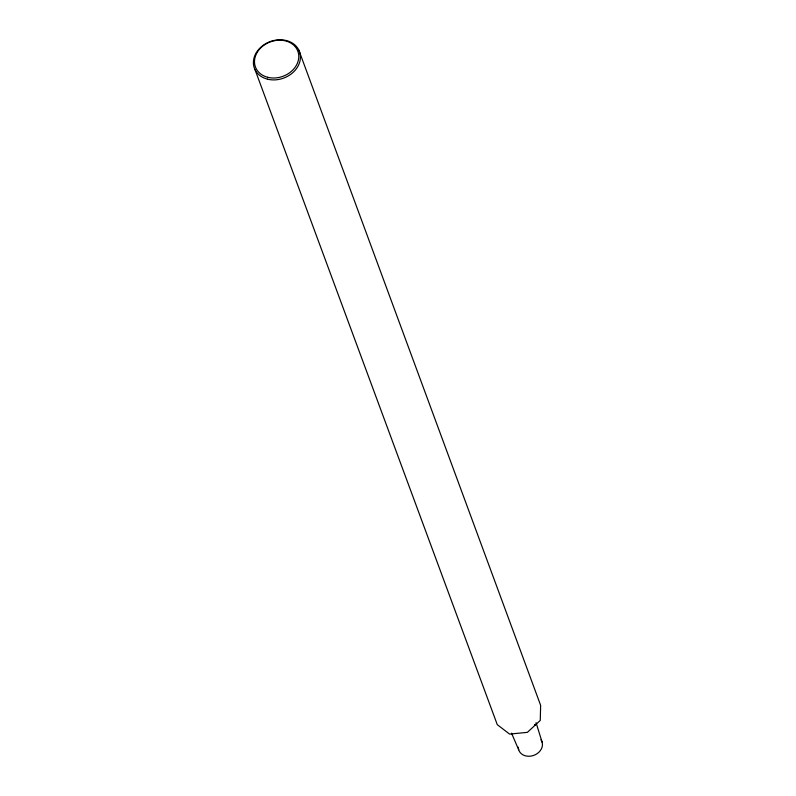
<?xml version="1.0" encoding="UTF-8"?>
<svg xmlns="http://www.w3.org/2000/svg" width="796" height="796" viewBox="0 0 796 796"><rect width="100%" height="100%" fill="white"/><g stroke="black" fill="none" stroke-linecap="round" stroke-linejoin="round"><path stroke-width="1.19" d="M534.534 724.599L535.002 725.206A3.791 0.856 -88.3 0 0 535.648 724.251M511.539 733.166L518.693 749.782M298.808 50.088L540.633 705.336L540.265 720.42L527.41 732.34L509.609 734.101L497.281 724.668L255.009 69.63M536.066 722.688L542.116 742.19M540.972 739.842A12.308 9.98 -20.3 0 1 533.28 755.543A12.308 9.98 -20.3 0 1 518.355 747.175M267.466 79.152A24.009 19.452 -20.3 0 0 300.281 54.954A24.009 19.452 -20.3 0 0 262.988 45.462A24.009 19.452 -20.3 0 0 267.466 79.152M267.725 77.292A22.636 18.348 -20.3 0 0 298.659 54.476A22.636 18.348 -20.3 0 0 263.506 45.531A22.636 18.348 -20.3 0 0 267.725 77.292"/></g></svg>
